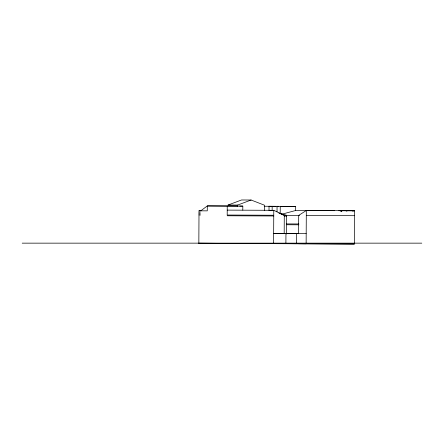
<?xml version="1.0" encoding="UTF-8"?>
<svg xmlns="http://www.w3.org/2000/svg" width="444" height="444" viewBox="0 0 444 444"><rect width="100%" height="100%" fill="white"/><g stroke="black" fill="none" stroke-linecap="round" stroke-linejoin="round"><path stroke-width="0.67" d="M268.825 243.628L198.84 243.245L199.012 210.822L207.27 210.856L207.293 205.933L227.239 206.022L227.195 215.04L273.754 215.251M264.463 210.401L264.491 205.211L251.11 200.016L241.553 199.972L228.111 205.011L228.105 206.049L238.012 206.088M237.662 206.094L237.668 205.056L251.11 200.016M242.796 210.117L242.818 206.11L207.293 205.933L200.771 210.828M269.009 210.428L269.031 206.277L295.687 206.416L295.665 210.5L281.49 214.291M272.144 210.439L272.166 206.294M273.604 243.578L273.782 210.317L227.217 210.112M277.028 211.855L277.062 206.31L278.543 206.321M280.208 213.947L280.247 206.327L295.687 206.416M286.563 233.999L286.663 215.329L278.821 213.009M296.475 233.605L296.42 243.706L198.84 243.245M298.607 233.505L298.701 215.39L306.316 210.489L354.523 210.767L354.34 244.028L267.288 243.639M306.316 210.489L306.132 243.762L298.551 243.717M340.953 211.25L342.23 210.711L340.909 211.083M340.964 211.133L342.23 210.711M346.203 211.111L347.497 210.734M352.508 211.089L354.523 210.767L338.805 210.695M22.2 243.151L421.8 243.151M228.111 205.011L237.668 205.056M239.627 206.094L242.818 206.11M295.665 210.5L334.698 210.678M199.001 213.037L200.66 213.042M198.99 214.918L200.649 214.924M285.858 215.368L299.606 215.429M227.189 215.767L273.754 215.978M286.497 223.92L298.873 223.976M286.491 224.747L298.868 224.803M298.818 233.594L273.659 233.489L284.188 233.55L284.282 215.312L273.782 210.317M261.977 243.59L264.285 243.601M264.23 206.249L275.741 206.327M199.012 210.822L201.077 210.833M306.288 215.423L354.495 215.701M306.188 233.661L285.947 233.544L285.892 243.634L354.34 244.028M274.264 243.645L278.338 243.667M286.663 215.329L284.282 215.312L281.74 214.441M284.282 216.039L286.663 216.056M284.132 243.639L286.513 243.656M270.973 210.684L269.663 210.301L270.934 210.734"/></g></svg>
